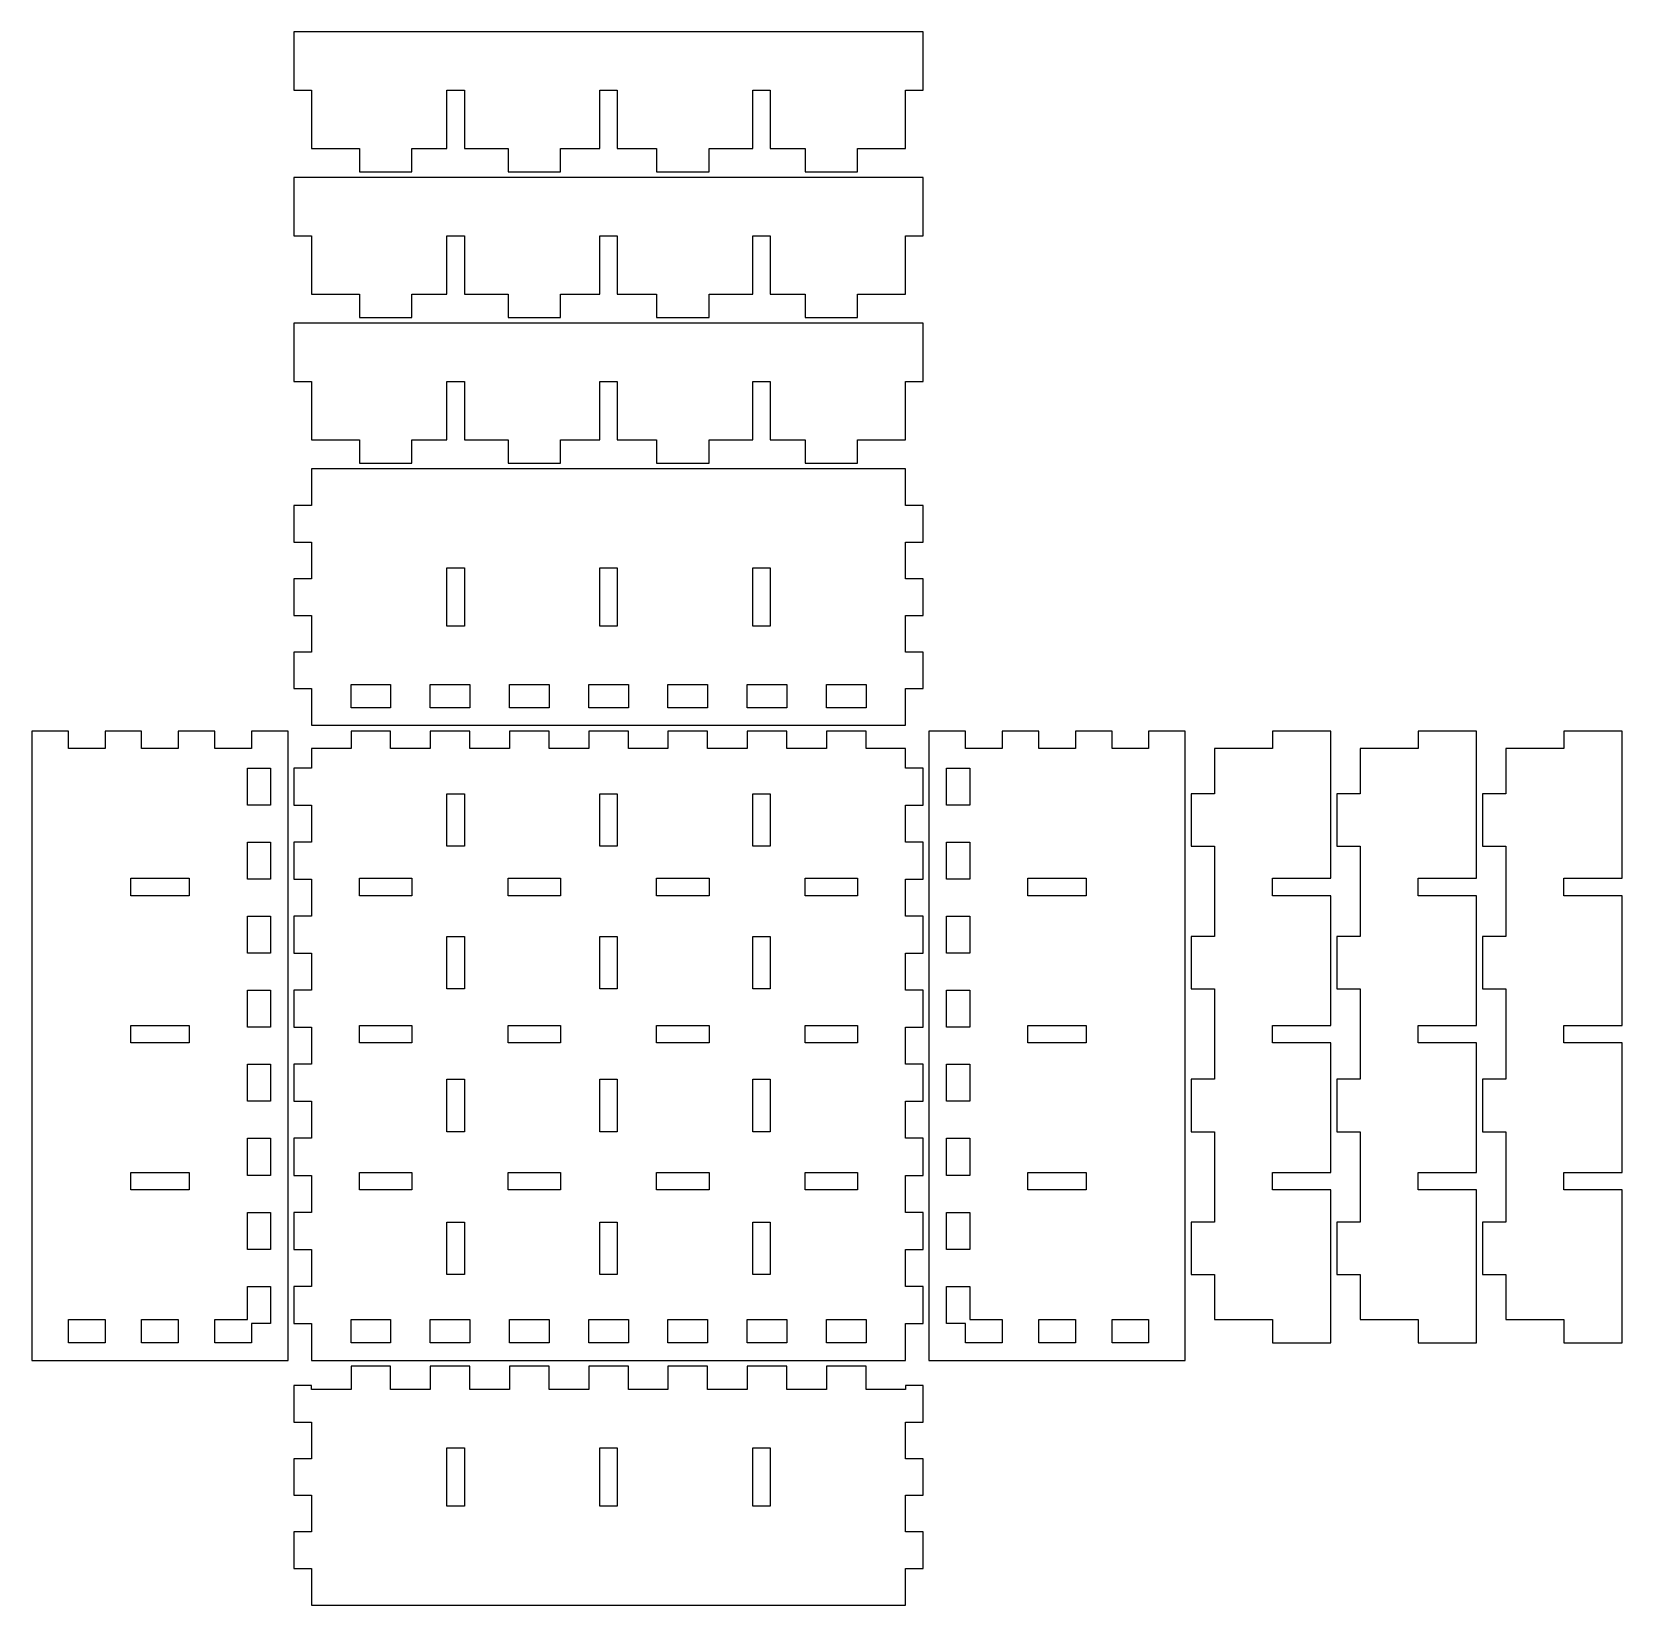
# Model space of a CAD drawing. Header units: metres. Extents: x -99 to 174, y -96 to 174.
import ezdxf

# ---------------------------------------------------------------- set-up
doc = ezdxf.new("R2010")
doc.units = ezdxf.units.M

msp = doc.modelspace()

# ---------------------------------------------------------------- linework, layer by layer
for p, q in [((54, 174), (-54, 174)), ((-54, 174), (-54, 164)), ((54, 164), (54, 174)), ((-54, 164), (-51, 164)), ((-51, 164), (-51, 154)), ((-27.75, 154), (-27.75, 164)), ((-27.75, 164), (-24.75, 164)), ((-24.75, 164), (-24.75, 154)), ((-1.5, 154), (-1.5, 164)), ((-1.5, 164), (1.5, 164)), ((1.5, 164), (1.5, 154)), ((24.75, 154), (24.75, 164)), ((24.75, 164), (27.75, 164)), ((27.75, 164), (27.75, 154)), ((51, 154), (51, 164)), ((51, 164), (54, 164)), ((-51, 154), (-42.75, 154)), ((-42.75, 154), (-42.75, 150)), ((-33.75, 154), (-27.75, 154)), ((-33.75, 150), (-33.75, 154)), ((-24.75, 154), (-17.25, 154)), ((-17.25, 154), (-17.25, 150)), ((-8.25, 150), (-8.25, 154)), ((-8.25, 154), (-1.5, 154)), ((1.5, 154), (8.25, 154)), ((8.25, 154), (8.25, 150)), ((17.25, 150), (17.25, 154)), ((17.25, 154), (24.75, 154)), ((27.75, 154), (33.75, 154)), ((33.75, 154), (33.75, 150)), ((42.75, 150), (42.75, 154)), ((42.75, 154), (51, 154)), ((54, 149), (-54, 149)), ((-54, 149), (-54, 139)), ((-42.75, 150), (-33.75, 150)), ((-17.25, 150), (-8.25, 150)), ((8.25, 150), (17.25, 150)), ((33.75, 150), (42.75, 150)), ((54, 139), (54, 149)), ((-54, 139), (-51, 139)), ((-51, 139), (-51, 129)), ((-27.75, 129), (-27.75, 139)), ((-27.75, 139), (-24.75, 139)), ((-24.75, 139), (-24.75, 129)), ((-1.5, 129), (-1.5, 139)), ((-1.5, 139), (1.5, 139)), ((1.5, 139), (1.5, 129)), ((24.75, 129), (24.75, 139)), ((24.75, 139), (27.75, 139)), ((27.75, 139), (27.75, 129)), ((51, 129), (51, 139)), ((51, 139), (54, 139)), ((-51, 129), (-42.75, 129)), ((-42.75, 129), (-42.75, 125)), ((-33.75, 129), (-27.75, 129)), ((-33.75, 125), (-33.75, 129)), ((-24.75, 129), (-17.25, 129)), ((-17.25, 129), (-17.25, 125)), ((-8.25, 125), (-8.25, 129)), ((-8.25, 129), (-1.5, 129)), ((1.5, 129), (8.25, 129)), ((8.25, 129), (8.25, 125)), ((17.25, 125), (17.25, 129)), ((17.25, 129), (24.75, 129)), ((27.75, 129), (33.75, 129)), ((33.75, 129), (33.75, 125)), ((42.75, 125), (42.75, 129)), ((42.75, 129), (51, 129)), ((54, 124), (-54, 124)), ((-54, 124), (-54, 114)), ((-42.75, 125), (-33.75, 125)), ((-17.25, 125), (-8.25, 125)), ((8.25, 125), (17.25, 125)), ((33.75, 125), (42.75, 125)), ((54, 114), (54, 124)), ((-54, 114), (-51, 114)), ((-51, 114), (-51, 104)), ((-27.75, 104), (-27.75, 114)), ((-27.75, 114), (-24.75, 114)), ((-24.75, 114), (-24.75, 104)), ((-1.5, 104), (-1.5, 114)), ((-1.5, 114), (1.5, 114)), ((1.5, 114), (1.5, 104)), ((24.75, 104), (24.75, 114)), ((24.75, 114), (27.75, 114)), ((27.75, 114), (27.75, 104)), ((51, 104), (51, 114)), ((51, 114), (54, 114)), ((-51, 104), (-42.75, 104)), ((-42.75, 104), (-42.75, 100)), ((-33.75, 104), (-27.75, 104)), ((-33.75, 100), (-33.75, 104)), ((-24.75, 104), (-17.25, 104)), ((-17.25, 104), (-17.25, 100)), ((-8.25, 100), (-8.25, 104)), ((-8.25, 104), (-1.5, 104)), ((1.5, 104), (8.25, 104)), ((8.25, 104), (8.25, 100)), ((17.25, 100), (17.25, 104)), ((17.25, 104), (24.75, 104)), ((27.75, 104), (33.75, 104)), ((33.75, 104), (33.75, 100)), ((42.75, 100), (42.75, 104)), ((42.75, 104), (51, 104)), ((51, 99), (-51, 99)), ((-51, 99), (-51, 92.7143)), ((-42.75, 100), (-33.75, 100)), ((-17.25, 100), (-8.25, 100)), ((8.25, 100), (17.25, 100)), ((33.75, 100), (42.75, 100)), ((51, 92.7143), (51, 99)), ((-51, 92.7143), (-54, 92.7143)), ((-54, 92.7143), (-54, 86.4286)), ((54, 92.7143), (51, 92.7143)), ((54, 86.4286), (54, 92.7143)), ((-54, 86.4286), (-51, 86.4286)), ((-51, 86.4286), (-51, 80.1429)), ((51, 80.1429), (51, 86.4286)), ((51, 86.4286), (54, 86.4286)), ((-27.75, 72), (-27.75, 82)), ((-27.75, 82), (-24.75, 82)), ((-24.75, 82), (-24.75, 72)), ((-1.5, 72), (-1.5, 82)), ((-1.5, 82), (1.5, 82)), ((1.5, 82), (1.5, 72)), ((24.75, 72), (24.75, 82)), ((24.75, 82), (27.75, 82)), ((27.75, 82), (27.75, 72)), ((-51, 80.1429), (-54, 80.1429)), ((-54, 80.1429), (-54, 73.8571)), ((54, 80.1429), (51, 80.1429)), ((54, 73.8571), (54, 80.1429)), ((-54, 73.8571), (-51, 73.8571)), ((-51, 73.8571), (-51, 67.5714)), ((51, 67.5714), (51, 73.8571)), ((51, 73.8571), (54, 73.8571)), ((-24.75, 72), (-27.75, 72)), ((1.5, 72), (-1.5, 72)), ((27.75, 72), (24.75, 72)), ((-51, 67.5714), (-54, 67.5714)), ((-54, 67.5714), (-54, 61.2857)), ((54, 67.5714), (51, 67.5714)), ((54, 61.2857), (54, 67.5714)), ((-54, 61.2857), (-51, 61.2857)), ((-51, 61.2857), (-51, 55)), ((-44.2, 58), (-44.2, 62)), ((-44.2, 62), (-37.4, 62)), ((-37.4, 62), (-37.4, 58)), ((-30.6, 58), (-30.6, 62)), ((-30.6, 62), (-23.8, 62)), ((-23.8, 62), (-23.8, 58)), ((-17, 58), (-17, 62)), ((-17, 62), (-10.2, 62)), ((-10.2, 62), (-10.2, 58)), ((-3.39999, 58), (-3.39999, 62)), ((-3.39999, 62), (3.39999, 62)), ((3.39999, 62), (3.39999, 58)), ((10.2, 58), (10.2, 62)), ((10.2, 62), (17, 62)), ((17, 62), (17, 58)), ((23.8, 58), (23.8, 62)), ((23.8, 62), (30.6, 62)), ((30.6, 62), (30.6, 58)), ((37.4, 58), (37.4, 62)), ((37.4, 62), (44.2, 62)), ((44.2, 62), (44.2, 58)), ((51, 61.2857), (54, 61.2857)), ((51, 55), (51, 61.2857)), ((-37.4, 58), (-44.2, 58)), ((-23.8, 58), (-30.6, 58)), ((-10.2, 58), (-17, 58)), ((3.39999, 58), (-3.39999, 58)), ((17, 58), (10.2, 58)), ((30.6, 58), (23.8, 58)), ((44.2, 58), (37.4, 58)), ((-51, 55), (51, 55)), ((-92.7143, 54), (-99, 54)), ((-99, 54), (-99, -54)), ((-92.7143, 51), (-92.7143, 54)), ((-80.1429, 54), (-86.4286, 54)), ((-86.4286, 54), (-86.4286, 51)), ((-80.1429, 51), (-80.1429, 54)), ((-67.5714, 54), (-73.8571, 54)), ((-73.8571, 54), (-73.8571, 51)), ((-67.5714, 51), (-67.5714, 54)), ((-55, 54), (-61.2857, 54)), ((-61.2857, 54), (-61.2857, 51)), ((-55, -54), (-55, 54)), ((-37.4, 53.9995), (-44.2, 53.9995)), ((-44.2, 53.9995), (-44.2, 51)), ((-37.4, 51), (-37.4, 53.9995)), ((-23.8, 53.9995), (-30.6, 53.9995)), ((-30.6, 53.9995), (-30.6, 51)), ((-23.8, 51), (-23.8, 53.9995)), ((-10.2, 53.9995), (-17, 53.9995)), ((-17, 53.9995), (-17, 51)), ((-10.2, 51), (-10.2, 53.9995)), ((3.39999, 53.9995), (-3.39999, 53.9995)), ((-3.39999, 53.9995), (-3.39999, 51)), ((3.39999, 51), (3.39999, 53.9995)), ((17, 53.9995), (10.2, 53.9995)), ((10.2, 53.9995), (10.2, 51)), ((17, 51), (17, 53.9995)), ((30.6, 53.9995), (23.8, 53.9995)), ((23.8, 53.9995), (23.8, 51)), ((30.6, 51), (30.6, 53.9995)), ((44.2, 53.9995), (37.4, 53.9995)), ((37.4, 53.9995), (37.4, 51)), ((44.2, 51), (44.2, 53.9995)), ((61.2857, 54), (55, 54)), ((55, 54), (55, -54)), ((61.2857, 51), (61.2857, 54)), ((73.8571, 54), (67.5714, 54)), ((67.5714, 54), (67.5714, 51)), ((73.8571, 51), (73.8571, 54)), ((86.4286, 54), (80.1429, 54)), ((80.1429, 54), (80.1429, 51)), ((86.4286, 51), (86.4286, 54)), ((99, 54), (92.7143, 54)), ((92.7143, 54), (92.7143, 51)), ((99, -54), (99, 54)), ((124, 54), (114, 54)), ((114, 54), (114, 51)), ((124, 28.75), (124, 54)), ((149, 54), (139, 54)), ((139, 54), (139, 51)), ((149, 28.75), (149, 54)), ((174, 54), (164, 54)), ((164, 54), (164, 51)), ((174, 28.75), (174, 54)), ((-86.4286, 51), (-92.7143, 51)), ((-73.8571, 51), (-80.1429, 51)), ((-61.2857, 51), (-67.5714, 51)), ((-44.2, 51), (-51, 51)), ((-51, 51), (-51, 47.647)), ((-30.6, 51), (-37.4, 51)), ((-17, 51), (-23.8, 51)), ((-3.39999, 51), (-10.2, 51)), ((10.2, 51), (3.39999, 51)), ((23.8, 51), (17, 51)), ((37.4, 51), (30.6, 51)), ((51, 51), (44.2, 51)), ((51, 47.647), (51, 51)), ((67.5714, 51), (61.2857, 51)), ((80.1429, 51), (73.8571, 51)), ((92.7143, 51), (86.4286, 51)), ((114, 51), (104, 51)), ((104, 51), (104, 43.25)), ((139, 51), (129, 51)), ((129, 51), (129, 43.25)), ((164, 51), (154, 51)), ((154, 51), (154, 43.25)), ((-62, 41.2941), (-62, 47.647)), ((-62, 47.647), (-58, 47.647)), ((-58, 47.647), (-58, 41.2941)), ((-51, 47.647), (-54, 47.647)), ((-54, 47.647), (-54, 41.2941)), ((54, 47.647), (51, 47.647)), ((54, 41.2941), (54, 47.647)), ((58, 41.2941), (58, 47.647)), ((58, 47.647), (62, 47.647)), ((62, 47.647), (62, 41.2941)), ((-58, 41.2941), (-62, 41.2941)), ((-54, 41.2941), (-51, 41.2941)), ((-51, 41.2941), (-51, 34.9412)), ((-27.75, 34.25), (-27.75, 43.25)), ((-27.75, 43.25), (-24.75, 43.25)), ((-24.75, 43.25), (-24.75, 34.25)), ((-1.5, 34.25), (-1.5, 43.25)), ((-1.5, 43.25), (1.5, 43.25)), ((1.5, 43.25), (1.5, 34.25)), ((24.75, 34.25), (24.75, 43.25)), ((24.75, 43.25), (27.75, 43.25)), ((27.75, 43.25), (27.75, 34.25)), ((51, 34.9412), (51, 41.2941)), ((51, 41.2941), (54, 41.2941)), ((62, 41.2941), (58, 41.2941)), ((104, 43.25), (100, 43.25)), ((100, 43.25), (100, 34.25)), ((129, 43.25), (125, 43.25)), ((125, 43.25), (125, 34.25)), ((154, 43.25), (150, 43.25)), ((150, 43.25), (150, 34.25)), ((-62, 28.5882), (-62, 34.9412)), ((-62, 34.9412), (-58, 34.9412)), ((-58, 34.9412), (-58, 28.5882)), ((-51, 34.9412), (-54, 34.9412)), ((-54, 34.9412), (-54, 28.5882)), ((-24.75, 34.25), (-27.75, 34.25)), ((1.5, 34.25), (-1.5, 34.25)), ((27.75, 34.25), (24.75, 34.25)), ((54, 34.9412), (51, 34.9412)), ((54, 28.5882), (54, 34.9412)), ((58, 28.5882), (58, 34.9412)), ((58, 34.9412), (62, 34.9412)), ((62, 34.9412), (62, 28.5882)), ((100, 34.25), (104, 34.25)), ((104, 34.25), (104, 18.75)), ((125, 34.25), (129, 34.25)), ((129, 34.25), (129, 18.75)), ((150, 34.25), (154, 34.25)), ((154, 34.25), (154, 18.75)), ((-82, 25.75), (-82, 28.75)), ((-82, 28.75), (-72, 28.75)), ((-72, 28.75), (-72, 25.75)), ((-58, 28.5882), (-62, 28.5882)), ((-54, 28.5882), (-51, 28.5882)), ((-51, 28.5882), (-51, 22.2353)), ((-42.75, 25.75), (-42.75, 28.75)), ((-42.75, 28.75), (-33.75, 28.75)), ((-33.75, 28.75), (-33.75, 25.75)), ((-17.25, 25.75), (-17.25, 28.75)), ((-17.25, 28.75), (-8.25, 28.75)), ((-8.25, 28.75), (-8.25, 25.75)), ((8.25, 25.75), (8.25, 28.75)), ((8.25, 28.75), (17.25, 28.75)), ((17.25, 28.75), (17.25, 25.75)), ((33.75, 25.75), (33.75, 28.75)), ((33.75, 28.75), (42.75, 28.75)), ((42.75, 28.75), (42.75, 25.75)), ((51, 22.2353), (51, 28.5882)), ((51, 28.5882), (54, 28.5882)), ((62, 28.5882), (58, 28.5882)), ((72, 25.75), (72, 28.75)), ((72, 28.75), (82, 28.75)), ((82, 28.75), (82, 25.75)), ((114, 25.75), (114, 28.75)), ((114, 28.75), (124, 28.75)), ((139, 25.75), (139, 28.75)), ((139, 28.75), (149, 28.75)), ((164, 25.75), (164, 28.75)), ((164, 28.75), (174, 28.75)), ((-72, 25.75), (-82, 25.75)), ((-33.75, 25.75), (-42.75, 25.75)), ((-8.25, 25.75), (-17.25, 25.75)), ((17.25, 25.75), (8.25, 25.75)), ((42.75, 25.75), (33.75, 25.75)), ((82, 25.75), (72, 25.75)), ((124, 25.75), (114, 25.75)), ((124, 3.5), (124, 25.75)), ((149, 25.75), (139, 25.75)), ((149, 3.5), (149, 25.75)), ((174, 25.75), (164, 25.75)), ((174, 3.5), (174, 25.75)), ((-62, 15.8823), (-62, 22.2353)), ((-62, 22.2353), (-58, 22.2353)), ((-58, 22.2353), (-58, 15.8823)), ((-51, 22.2353), (-54, 22.2353)), ((-54, 22.2353), (-54, 15.8823)), ((54, 22.2353), (51, 22.2353)), ((54, 15.8823), (54, 22.2353)), ((58, 15.8823), (58, 22.2353)), ((58, 22.2353), (62, 22.2353)), ((62, 22.2353), (62, 15.8823)), ((-27.75, 9.75), (-27.75, 18.75)), ((-27.75, 18.75), (-24.75, 18.75)), ((-24.75, 18.75), (-24.75, 9.75)), ((-1.5, 9.75), (-1.5, 18.75)), ((-1.5, 18.75), (1.5, 18.75)), ((1.5, 18.75), (1.5, 9.75)), ((24.75, 9.75), (24.75, 18.75)), ((24.75, 18.75), (27.75, 18.75)), ((27.75, 18.75), (27.75, 9.75)), ((104, 18.75), (100, 18.75)), ((100, 18.75), (100, 9.75)), ((129, 18.75), (125, 18.75)), ((125, 18.75), (125, 9.75)), ((154, 18.75), (150, 18.75)), ((150, 18.75), (150, 9.75)), ((-58, 15.8823), (-62, 15.8823)), ((-54, 15.8823), (-51, 15.8823)), ((-51, 15.8823), (-51, 9.5294)), ((51, 9.5294), (51, 15.8823)), ((51, 15.8823), (54, 15.8823)), ((62, 15.8823), (58, 15.8823)), ((-62, 3.17647), (-62, 9.5294)), ((-62, 9.5294), (-58, 9.5294)), ((-58, 9.5294), (-58, 3.17647)), ((-51, 9.5294), (-54, 9.5294)), ((-54, 9.5294), (-54, 3.17645)), ((-24.75, 9.75), (-27.75, 9.75)), ((1.5, 9.75), (-1.5, 9.75)), ((27.75, 9.75), (24.75, 9.75)), ((54, 9.5294), (51, 9.5294)), ((54, 3.17645), (54, 9.5294)), ((58, 3.17647), (58, 9.5294)), ((58, 9.5294), (62, 9.5294)), ((62, 9.5294), (62, 3.17647)), ((100, 9.75), (104, 9.75)), ((104, 9.75), (104, -5.75)), ((125, 9.75), (129, 9.75)), ((129, 9.75), (129, -5.75)), ((150, 9.75), (154, 9.75)), ((154, 9.75), (154, -5.75)), ((-82, 0.5), (-82, 3.5)), ((-82, 3.5), (-72, 3.5)), ((-72, 3.5), (-72, 0.5)), ((-58, 3.17647), (-62, 3.17647)), ((-54, 3.17645), (-51, 3.17645)), ((-51, 3.17645), (-51, -3.17647)), ((-42.75, 0.5), (-42.75, 3.5)), ((-42.75, 3.5), (-33.75, 3.5)), ((-33.75, 3.5), (-33.75, 0.5)), ((-17.25, 0.5), (-17.25, 3.5)), ((-17.25, 3.5), (-8.25, 3.5)), ((-8.25, 3.5), (-8.25, 0.5)), ((8.25, 0.5), (8.25, 3.5)), ((8.25, 3.5), (17.25, 3.5)), ((17.25, 3.5), (17.25, 0.5)), ((33.75, 0.5), (33.75, 3.5)), ((33.75, 3.5), (42.75, 3.5)), ((42.75, 3.5), (42.75, 0.5)), ((51, -3.17647), (51, 3.17645)), ((51, 3.17645), (54, 3.17645)), ((62, 3.17647), (58, 3.17647)), ((72, 0.5), (72, 3.5)), ((72, 3.5), (82, 3.5)), ((82, 3.5), (82, 0.5)), ((114, 0.5), (114, 3.5)), ((114, 3.5), (124, 3.5)), ((139, 0.5), (139, 3.5)), ((139, 3.5), (149, 3.5)), ((164, 0.5), (164, 3.5)), ((164, 3.5), (174, 3.5)), ((-72, 0.5), (-82, 0.5)), ((-33.75, 0.5), (-42.75, 0.5)), ((-8.25, 0.5), (-17.25, 0.5)), ((17.25, 0.5), (8.25, 0.5)), ((42.75, 0.5), (33.75, 0.5)), ((82, 0.5), (72, 0.5)), ((124, 0.5), (114, 0.5)), ((124, -21.75), (124, 0.5)), ((149, 0.5), (139, 0.5)), ((149, -21.75), (149, 0.5)), ((174, 0.5), (164, 0.5)), ((174, -21.75), (174, 0.5)), ((-62, -9.5294), (-62, -3.17647)), ((-62, -3.17647), (-58, -3.17647)), ((-58, -3.17647), (-58, -9.5294)), ((-51, -3.17647), (-54, -3.17647)), ((-54, -3.17647), (-54, -9.5294)), ((54, -3.17647), (51, -3.17647)), ((54, -9.5294), (54, -3.17647)), ((58, -9.5294), (58, -3.17647)), ((58, -3.17647), (62, -3.17647)), ((62, -3.17647), (62, -9.5294)), ((-27.75, -14.75), (-27.75, -5.75)), ((-27.75, -5.75), (-24.75, -5.75)), ((-24.75, -5.75), (-24.75, -14.75)), ((-1.5, -14.75), (-1.5, -5.75)), ((-1.5, -5.75), (1.5, -5.75)), ((1.5, -5.75), (1.5, -14.75)), ((24.75, -14.75), (24.75, -5.75)), ((24.75, -5.75), (27.75, -5.75)), ((27.75, -5.75), (27.75, -14.75)), ((104, -5.75), (100, -5.75)), ((100, -5.75), (100, -14.75)), ((129, -5.75), (125, -5.75)), ((125, -5.75), (125, -14.75)), ((154, -5.75), (150, -5.75)), ((150, -5.75), (150, -14.75)), ((-58, -9.5294), (-62, -9.5294)), ((-54, -9.5294), (-51, -9.5294)), ((-51, -9.5294), (-51, -15.8823)), ((51, -15.8823), (51, -9.5294)), ((51, -9.5294), (54, -9.5294)), ((62, -9.5294), (58, -9.5294)), ((-62, -22.2353), (-62, -15.8823)), ((-62, -15.8823), (-58, -15.8823)), ((-58, -15.8823), (-58, -22.2353)), ((-51, -15.8823), (-54, -15.8823)), ((-54, -15.8823), (-54, -22.2353)), ((-24.75, -14.75), (-27.75, -14.75)), ((1.5, -14.75), (-1.5, -14.75)), ((27.75, -14.75), (24.75, -14.75)), ((54, -15.8823), (51, -15.8823)), ((54, -22.2353), (54, -15.8823)), ((58, -22.2353), (58, -15.8823)), ((58, -15.8823), (62, -15.8823)), ((62, -15.8823), (62, -22.2353)), ((100, -14.75), (104, -14.75)), ((104, -14.75), (104, -30.25)), ((125, -14.75), (129, -14.75)), ((129, -14.75), (129, -30.25)), ((150, -14.75), (154, -14.75)), ((154, -14.75), (154, -30.25)), ((-82, -24.75), (-82, -21.75)), ((-82, -21.75), (-72, -21.75)), ((-72, -21.75), (-72, -24.75)), ((-42.75, -24.75), (-42.75, -21.75)), ((-42.75, -21.75), (-33.75, -21.75)), ((-33.75, -21.75), (-33.75, -24.75)), ((-17.25, -24.75), (-17.25, -21.75)), ((-17.25, -21.75), (-8.25, -21.75)), ((-8.25, -21.75), (-8.25, -24.75)), ((8.25, -24.75), (8.25, -21.75)), ((8.25, -21.75), (17.25, -21.75)), ((17.25, -21.75), (17.25, -24.75)), ((33.75, -24.75), (33.75, -21.75)), ((33.75, -21.75), (42.75, -21.75)), ((42.75, -21.75), (42.75, -24.75)), ((72, -24.75), (72, -21.75)), ((72, -21.75), (82, -21.75)), ((82, -21.75), (82, -24.75)), ((114, -24.75), (114, -21.75)), ((114, -21.75), (124, -21.75)), ((139, -24.75), (139, -21.75)), ((139, -21.75), (149, -21.75)), ((164, -24.75), (164, -21.75)), ((164, -21.75), (174, -21.75)), ((-58, -22.2353), (-62, -22.2353)), ((-54, -22.2353), (-51, -22.2353)), ((-51, -22.2353), (-51, -28.5882)), ((51, -28.5882), (51, -22.2353)), ((51, -22.2353), (54, -22.2353)), ((62, -22.2353), (58, -22.2353)), ((-72, -24.75), (-82, -24.75)), ((-33.75, -24.75), (-42.75, -24.75)), ((-8.25, -24.75), (-17.25, -24.75)), ((17.25, -24.75), (8.25, -24.75)), ((42.75, -24.75), (33.75, -24.75)), ((82, -24.75), (72, -24.75)), ((124, -24.75), (114, -24.75)), ((124, -51), (124, -24.75)), ((149, -24.75), (139, -24.75)), ((149, -51), (149, -24.75)), ((174, -24.75), (164, -24.75)), ((174, -51), (174, -24.75)), ((-62, -34.9412), (-62, -28.5882)), ((-62, -28.5882), (-58, -28.5882)), ((-58, -28.5882), (-58, -34.9412)), ((-51, -28.5882), (-54, -28.5882)), ((-54, -28.5882), (-54, -34.9412)), ((54, -28.5882), (51, -28.5882)), ((54, -34.9412), (54, -28.5882)), ((58, -34.9412), (58, -28.5882)), ((58, -28.5882), (62, -28.5882)), ((62, -28.5882), (62, -34.9412)), ((-27.75, -39.25), (-27.75, -30.25)), ((-27.75, -30.25), (-24.75, -30.25)), ((-24.75, -30.25), (-24.75, -39.25)), ((-1.5, -39.25), (-1.5, -30.25)), ((-1.5, -30.25), (1.5, -30.25)), ((1.5, -30.25), (1.5, -39.25)), ((24.75, -39.25), (24.75, -30.25)), ((24.75, -30.25), (27.75, -30.25)), ((27.75, -30.25), (27.75, -39.25)), ((104, -30.25), (100, -30.25)), ((100, -30.25), (100, -39.25)), ((129, -30.25), (125, -30.25)), ((125, -30.25), (125, -39.25)), ((154, -30.25), (150, -30.25)), ((150, -30.25), (150, -39.25)), ((-58, -34.9412), (-62, -34.9412)), ((-54, -34.9412), (-51, -34.9412)), ((-51, -34.9412), (-51, -41.2941)), ((51, -41.2941), (51, -34.9412)), ((51, -34.9412), (54, -34.9412)), ((62, -34.9412), (58, -34.9412)), ((-24.75, -39.25), (-27.75, -39.25)), ((1.5, -39.25), (-1.5, -39.25)), ((27.75, -39.25), (24.75, -39.25)), ((100, -39.25), (104, -39.25)), ((104, -39.25), (104, -47)), ((125, -39.25), (129, -39.25)), ((129, -39.25), (129, -47)), ((150, -39.25), (154, -39.25)), ((154, -39.25), (154, -47)), ((-62, -47), (-62, -41.2941)), ((-62, -41.2941), (-58, -41.2941)), ((-58, -41.2941), (-58, -47.647)), ((-51, -41.2941), (-54, -41.2941)), ((-54, -41.2941), (-54, -47.647)), ((54, -41.2941), (51, -41.2941)), ((54, -47.647), (54, -41.2941)), ((58, -47.647), (58, -41.2941)), ((58, -41.2941), (62, -41.2941)), ((62, -41.2941), (62, -47)), ((-92.7143, -51), (-92.7143, -47)), ((-92.7143, -47), (-86.4286, -47)), ((-86.4286, -47), (-86.4286, -51)), ((-80.1429, -51), (-80.1429, -47)), ((-80.1429, -47), (-73.8571, -47)), ((-73.8571, -47), (-73.8571, -51)), ((-67.5714, -51), (-67.5714, -47)), ((-67.5714, -47), (-62, -47)), ((-58, -47.647), (-61.2857, -47.647)), ((-61.2857, -47.647), (-61.2857, -51)), ((-54, -47.647), (-51, -47.647)), ((-51, -47.647), (-51, -53.9995)), ((-44.2, -51), (-44.2, -47)), ((-44.2, -47), (-37.4, -47)), ((-37.4, -47), (-37.4, -51)), ((-30.6, -51), (-30.6, -47)), ((-30.6, -47), (-23.8, -47)), ((-23.8, -47), (-23.8, -51)), ((-17, -51), (-17, -47)), ((-17, -47), (-10.2, -47)), ((-10.2, -47), (-10.2, -51)), ((-3.39999, -51), (-3.39999, -47)), ((-3.39999, -47), (3.39999, -47)), ((3.39999, -47), (3.39999, -51)), ((10.2, -51), (10.2, -47)), ((10.2, -47), (17, -47)), ((17, -47), (17, -51)), ((23.8, -51), (23.8, -47)), ((23.8, -47), (30.6, -47)), ((30.6, -47), (30.6, -51)), ((37.4, -51), (37.4, -47)), ((37.4, -47), (44.2, -47)), ((44.2, -47), (44.2, -51)), ((51, -47.647), (54, -47.647)), ((51, -53.9995), (51, -47.647)), ((61.2857, -47.647), (58, -47.647)), ((61.2857, -51), (61.2857, -47.647)), ((62, -47), (67.5714, -47)), ((67.5714, -47), (67.5714, -51)), ((73.8571, -51), (73.8571, -47)), ((73.8571, -47), (80.1429, -47)), ((80.1429, -47), (80.1429, -51)), ((86.4286, -51), (86.4286, -47)), ((86.4286, -47), (92.7143, -47)), ((92.7143, -47), (92.7143, -51)), ((104, -47), (114, -47)), ((114, -47), (114, -51)), ((129, -47), (139, -47)), ((139, -47), (139, -51)), ((154, -47), (164, -47)), ((164, -47), (164, -51)), ((-86.4286, -51), (-92.7143, -51)), ((-73.8571, -51), (-80.1429, -51)), ((-61.2857, -51), (-67.5714, -51)), ((-37.4, -51), (-44.2, -51)), ((-23.8, -51), (-30.6, -51)), ((-10.2, -51), (-17, -51)), ((3.39999, -51), (-3.39999, -51)), ((17, -51), (10.2, -51)), ((30.6, -51), (23.8, -51)), ((44.2, -51), (37.4, -51)), ((67.5714, -51), (61.2857, -51)), ((80.1429, -51), (73.8571, -51)), ((92.7143, -51), (86.4286, -51)), ((114, -51), (124, -51)), ((139, -51), (149, -51)), ((164, -51), (174, -51)), ((-99, -54), (-55, -54)), ((-51, -53.9995), (51, -53.9995)), ((55, -54), (99, -54)), ((-37.4, -55), (-44.2, -55)), ((-44.2, -55), (-44.2, -59)), ((-37.4, -59), (-37.4, -55)), ((-23.8, -55), (-30.6, -55)), ((-30.6, -55), (-30.6, -59)), ((-23.8, -59), (-23.8, -55)), ((-10.2, -55), (-17, -55)), ((-17, -55), (-17, -59)), ((-10.2, -59), (-10.2, -55)), ((3.39999, -55), (-3.39999, -55)), ((-3.39999, -55), (-3.39999, -59)), ((3.39999, -59), (3.39999, -55)), ((17, -55), (10.2, -55)), ((10.2, -55), (10.2, -59)), ((17, -59), (17, -55)), ((30.6, -55), (23.8, -55)), ((23.8, -55), (23.8, -59)), ((30.6, -59), (30.6, -55)), ((44.2, -55), (37.4, -55)), ((37.4, -55), (37.4, -59)), ((44.2, -59), (44.2, -55)), ((-51, -58.2857), (-54, -58.2857)), ((-54, -58.2857), (-54, -64.5714)), ((-51, -59), (-51, -58.2857)), ((-44.2, -59), (-51, -59)), ((-30.6, -59), (-37.4, -59)), ((-17, -59), (-23.8, -59)), ((-3.39999, -59), (-10.2, -59)), ((10.2, -59), (3.39999, -59)), ((23.8, -59), (17, -59)), ((37.4, -59), (30.6, -59)), ((51, -59), (44.2, -59)), ((54, -58.2857), (51, -58.2857)), ((51, -58.2857), (51, -59)), ((54, -64.5714), (54, -58.2857)), ((-54, -64.5714), (-51, -64.5714)), ((-51, -64.5714), (-51, -70.8571)), ((51, -70.8571), (51, -64.5714)), ((51, -64.5714), (54, -64.5714)), ((-51, -70.8571), (-54, -70.8571)), ((-54, -70.8571), (-54, -77.1429)), ((-27.75, -79), (-27.75, -69)), ((-27.75, -69), (-24.75, -69)), ((-24.75, -69), (-24.75, -79)), ((-1.5, -79), (-1.5, -69)), ((-1.5, -69), (1.5, -69)), ((1.5, -69), (1.5, -79)), ((24.75, -79), (24.75, -69)), ((24.75, -69), (27.75, -69)), ((27.75, -69), (27.75, -79)), ((54, -70.8571), (51, -70.8571)), ((54, -77.1429), (54, -70.8571)), ((-54, -77.1429), (-51, -77.1429)), ((-51, -77.1429), (-51, -83.4286)), ((-24.75, -79), (-27.75, -79)), ((1.5, -79), (-1.5, -79)), ((27.75, -79), (24.75, -79)), ((51, -83.4286), (51, -77.1429)), ((51, -77.1429), (54, -77.1429)), ((-51, -83.4286), (-54, -83.4286)), ((-54, -83.4286), (-54, -89.7143)), ((54, -83.4286), (51, -83.4286)), ((54, -89.7143), (54, -83.4286)), ((-54, -89.7143), (-51, -89.7143)), ((-51, -89.7143), (-51, -96)), ((51, -89.7143), (54, -89.7143)), ((51, -96), (51, -89.7143)), ((-51, -96), (51, -96))]:
    msp.add_line(p, q)

doc.saveas('drawing.dxf')
